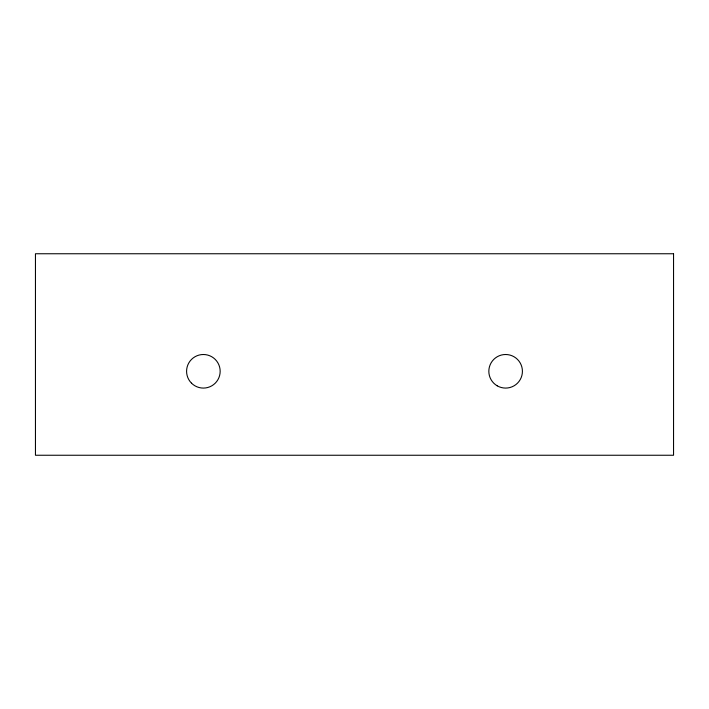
<?xml version="1.0" encoding="UTF-8"?>
<svg xmlns="http://www.w3.org/2000/svg" width="709" height="709" viewBox="0 0 709 709"><rect width="100%" height="100%" fill="white"/><g stroke="black" fill="none" stroke-linecap="round" stroke-linejoin="round"><path stroke-width="1.06" d="M673.55 253.751L35.45 253.751L35.45 455.249L673.55 455.249L673.55 253.751M497.231 385.838A16.794 16.794 0 0 0 522.418 371.294A16.794 16.794 0 0 0 497.231 356.751A16.794 16.794 0 0 0 497.231 385.838M191.501 383.17A16.794 16.794 0 0 0 219.595 375.637A16.794 16.794 0 0 0 199.025 355.076A16.794 16.794 0 0 0 191.501 383.17"/></g></svg>
